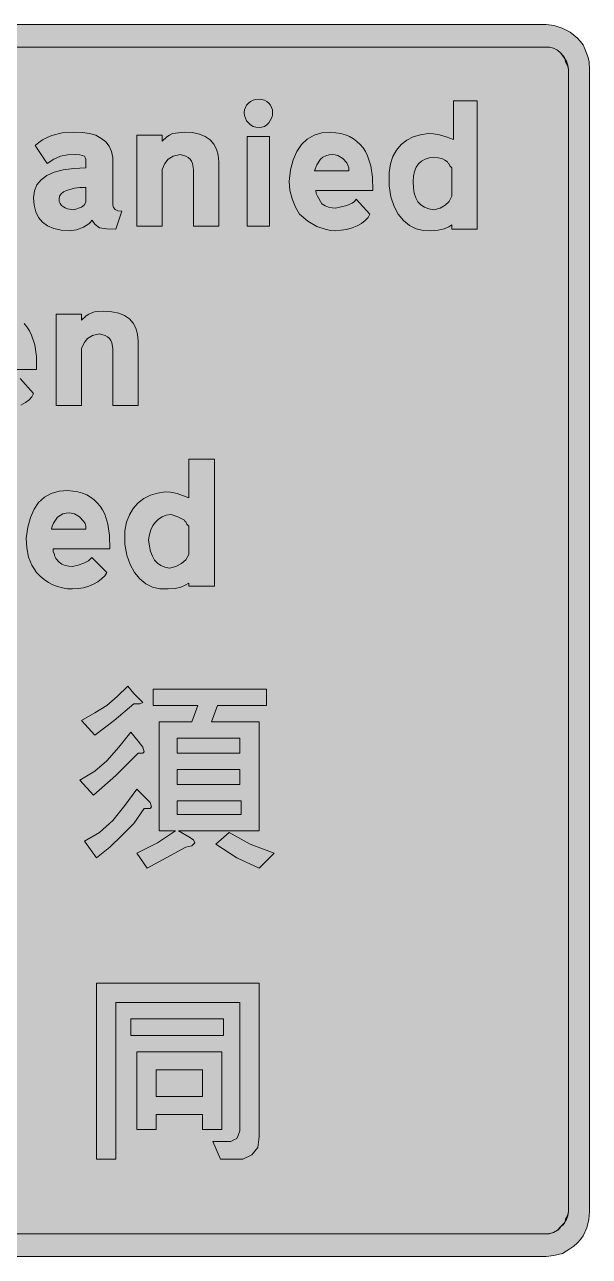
# Model space of a CAD drawing. Header units: metres. Extents: x 127 to 441, y 13 to 260.
# Drawn here: x 327.9 to 441.3, y 13 to 260.5 of the extents above; entities that cross this region are included whole.
import ezdxf

# ---------------------------------------------------------------- set-up
doc = ezdxf.new("R2010")
doc.units = ezdxf.units.M
doc.layers.add('FILL_BLACK_000000', color=7, linetype='Continuous', true_color=0x000000)
doc.layers.add('FILL_WHITE_FFFFFF', color=7, linetype='Continuous', true_color=0xffffff)

msp = doc.modelspace()

# ---------------------------------------------------------------- hatches: boundary and pattern name
at = {"layer": 'FILL_BLACK_000000', "true_color": 0x000000}
h = msp.add_hatch(color=7, dxfattribs=at)
h.dxf.hatch_style = 1
h.paths.add_polyline_path([(126.71, 253), (126.88, 253.86), (127.23, 254.76), (127.56, 255.61), (128.06, 256.37), (129.33, 257.76), (129.88, 258.38), (130.61, 258.92), (132.33, 259.86), (133.87, 260.27), (135.63, 260.46), (432.63, 260.46), (434.25, 260.29), (435.89, 259.78), (437.48, 258.94), (438.93, 257.76), (439.55, 257.08), (440.06, 256.37), (440.45, 255.61), (440.73, 254.76), (441.08, 253.86), (441.26, 253), (441.33, 251.46), (441.33, 21.96), (441.21, 20.34), (440.81, 18.7), (440.06, 17.11), (439.55, 16.36), (438.93, 15.66), (438.21, 15.04), (437.43, 14.5), (435.93, 13.56), (434.17, 13.15), (432.63, 12.96), (135.63, 12.96), (133.89, 13.13), (132.26, 13.63), (130.74, 14.48), (129.33, 15.66), (128.06, 17.05), (127.56, 17.81), (127.23, 18.66), (126.88, 19.56), (126.71, 20.42), (126.63, 21.96), (126.63, 251.46), (126.71, 253)])
h.paths.add_polyline_path([(133.79, 255.59), (133.02, 255.17), (132.37, 254.61), (131.84, 253.94), (131.45, 253.18), (131.21, 252.34), (131.13, 251.46), (131.13, 21.96), (131.17, 21.1), (131.26, 20.74), (131.43, 20.46), (131.88, 19.6), (132.33, 18.96), (133.06, 18.22), (133.87, 17.76), (134.73, 17.53), (135.63, 17.46), (432.63, 17.46), (433.35, 17.53), (434.13, 17.76), (434.91, 18.22), (435.63, 18.96), (436.24, 19.64), (436.72, 20.35), (437.02, 21.11), (437.13, 21.96), (437.13, 251.46), (436.94, 252.32), (436.53, 252.96), (436.47, 253.41), (436.31, 253.86), (435.63, 254.76), (434.91, 255.33), (434.13, 255.7), (433.35, 255.9), (432.63, 255.96), (135.63, 255.96), (134.66, 255.87), (133.79, 255.59)], flags=16)
h = msp.add_hatch(color=7, dxfattribs=at)
h.dxf.hatch_style = 1
h.paths.add_polyline_path([(377.68, 242.2), (377.52, 241.66), (376.94, 240.7), (376.54, 240.31), (376.08, 240.02), (375.58, 239.83), (375.03, 239.76), (374.38, 239.83), (373.8, 240.02), (373.29, 240.31), (372.85, 240.7), (372.5, 241.15), (372.25, 241.66), (372.09, 242.2), (372.03, 242.76), (372.09, 243.31), (372.25, 243.81), (372.5, 244.27), (372.85, 244.67), (373.29, 245), (373.8, 245.25), (374.38, 245.41), (375.03, 245.46), (375.58, 245.41), (376.08, 245.25), (376.54, 245), (376.94, 244.67), (377.27, 244.27), (377.52, 243.81), (377.68, 243.31), (377.73, 242.76), (377.68, 242.2)])
h = msp.add_hatch(color=7, dxfattribs=at)
h.dxf.hatch_style = 1
h.paths.add_polyline_path([(418.83, 245.16), (418.83, 219.36), (413.73, 219.36), (413.73, 220.26), (413.12, 219.82), (412.19, 219.43), (410.99, 219.16), (409.53, 219.06), (407.99, 219.1), (406.53, 219.45), (405.18, 220.11), (403.98, 221.08), (402.94, 222.36), (402.11, 223.95), (401.49, 225.85), (401.13, 228.06), (401.13, 228.36), (401.13, 230.16), (401.13, 230.76), (401.38, 232.46), (401.88, 233.96), (402.62, 235.26), (403.57, 236.35), (404.7, 237.23), (405.98, 237.89), (407.4, 238.34), (408.93, 238.56), (410.06, 238.5), (411.26, 238.3), (412.56, 237.93), (414.03, 237.36), (414.03, 245.16), (418.83, 245.16)])
h.paths.add_polyline_path([(413.73, 231.66), (413.32, 232.11), (413.13, 232.56), (412.98, 232.6), (412.83, 232.86), (412.32, 233.25), (411.71, 233.53), (410.97, 233.7), (410.13, 233.76), (409.17, 233.68), (408.33, 233.43), (407.61, 233.03), (407.02, 232.48), (406.55, 231.8), (406.21, 230.98), (406, 230.03), (405.93, 228.96), (405.99, 227.69), (406.16, 226.59), (406.47, 225.65), (406.91, 224.87), (407.48, 224.25), (408.21, 223.77), (409.09, 223.44), (410.13, 223.26), (411.37, 223.6), (412.38, 224.16), (413.17, 224.95), (413.73, 225.96), (413.73, 230.46), (413.73, 231.66)], flags=16)
h = msp.add_hatch(color=7, dxfattribs=at)
h.dxf.hatch_style = 1
h.paths.add_polyline_path([(344.36, 219.4), (342.93, 219.66), (342.07, 220.3), (341.43, 221.16), (341.22, 220.81), (340.85, 220.45), (339.74, 219.77), (338.35, 219.26), (336.93, 219.06), (335.24, 219.17), (333.78, 219.5), (332.54, 220.04), (331.53, 220.78), (330.74, 221.73), (330.18, 222.86), (329.84, 224.17), (329.73, 225.66), (329.9, 227.04), (330.4, 228.24), (331.23, 229.27), (332.39, 230.12), (333.88, 230.79), (335.68, 231.27), (337.8, 231.56), (340.23, 231.66), (340.23, 232.56), (340.19, 233.42), (340.1, 233.78), (339.93, 234.06), (339.03, 234.32), (338.13, 234.36), (336.52, 234.32), (335.13, 234.06), (333.78, 233.42), (332.43, 232.56), (330.03, 236.16), (330.75, 236.79), (331.54, 237.34), (332.42, 237.81), (333.37, 238.18), (335.47, 238.69), (337.83, 238.86), (339.52, 238.8), (340.98, 238.6), (342.22, 238.23), (343.23, 237.66), (344.2, 236.92), (344.88, 236.05), (345.34, 235), (345.63, 233.76), (345.63, 224.16), (345.74, 223.72), (346.08, 223.33), (346.64, 223.06), (347.43, 222.96), (346.23, 219.36), (344.36, 219.4)])
h.paths.add_polyline_path([(335.06, 224.5), (335.34, 224.14), (335.73, 223.86), (336.06, 223.64), (336.55, 223.45), (337.83, 223.26), (339.37, 223.78), (339.9, 224.19), (340.23, 224.76), (340.23, 227.76), (338.99, 227.71), (337.94, 227.57), (336.33, 227.16), (335.72, 226.88), (335.24, 226.48), (334.94, 225.98), (334.83, 225.36), (334.89, 224.91), (335.06, 224.5)], flags=16)
h = msp.add_hatch(color=7, dxfattribs=at)
h.dxf.hatch_style = 1
h.paths.add_polyline_path([(361.83, 219.96), (361.83, 230.46), (361.83, 230.76), (361.83, 231.06), (361.83, 231.36), (361.66, 232.55), (361.45, 233.02), (361.16, 233.42), (360.78, 233.75), (360.31, 234.02), (359.13, 234.36), (357.77, 234.02), (356.77, 233.42), (356.05, 232.55), (355.53, 231.36), (355.53, 231.06), (355.53, 219.96), (350.43, 219.96), (350.43, 238.26), (355.53, 238.26), (355.53, 237.06), (356.47, 237.92), (357.01, 238.28), (357.63, 238.56), (360.03, 238.86), (361.62, 238.76), (363.01, 238.47), (364.19, 237.99), (365.17, 237.32), (365.93, 236.47), (366.48, 235.44), (366.82, 234.24), (366.93, 232.86), (366.93, 232.56), (366.93, 232.26), (366.93, 219.96), (361.83, 219.96)])
h = msp.add_hatch(color=7, dxfattribs=at)
h.dxf.hatch_style = 1
h.paths.add_polyline_path([(372.63, 219.96), (372.63, 237.96), (377.13, 237.96), (377.13, 219.96), (372.63, 219.96)])
h = msp.add_hatch(color=7, dxfattribs=at)
h.dxf.hatch_style = 1
h.paths.add_polyline_path([(386.47, 226.56), (386.73, 225.96), (387.63, 224.46), (388.31, 224.07), (388.98, 223.78), (389.66, 223.62), (390.33, 223.56), (392.66, 224.12), (393.71, 224.61), (394.15, 224.95), (394.53, 225.36), (397.23, 222.36), (396.88, 221.7), (396.32, 221.08), (395.57, 220.52), (394.68, 220.03), (393.67, 219.63), (392.59, 219.32), (391.46, 219.13), (390.33, 219.06), (389.42, 219.12), (388.49, 219.28), (386.62, 219.92), (384.8, 220.96), (383.13, 222.36), (382.3, 223.81), (381.63, 225.43), (381.19, 227.17), (381.03, 228.96), (381.35, 231.28), (381.88, 233.29), (382.61, 234.99), (383.54, 236.38), (384.69, 237.47), (386.05, 238.24), (387.63, 238.71), (389.43, 238.86), (391.44, 238.58), (392.35, 238.31), (393.19, 237.96), (393.96, 237.52), (394.67, 237), (395.31, 236.4), (395.88, 235.71), (396.38, 234.94), (396.81, 234.08), (397.45, 232.11), (397.79, 229.8), (397.83, 227.16), (386.43, 227.16), (386.47, 226.56)])
h.paths.add_polyline_path([(393.03, 231.36), (393.03, 231.66), (392.86, 232.21), (392.6, 232.71), (391.83, 233.57), (390.84, 234.15), (390.29, 234.31), (389.73, 234.36), (389.06, 234.3), (388.42, 234.13), (387.83, 233.85), (387.33, 233.46), (386.62, 232.26), (386.13, 231.06), (393.03, 231.06), (393.03, 231.36)], flags=16)
h = msp.add_hatch(color=7, dxfattribs=at)
h.dxf.hatch_style = 1
h.paths.add_polyline_path([(318.97, 190.56), (319.23, 189.96), (320.13, 188.46), (320.81, 188.07), (321.48, 187.78), (322.16, 187.62), (322.83, 187.56), (324.12, 187.8), (325.27, 188.12), (326.25, 188.61), (327.03, 189.36), (329.73, 186.36), (329.38, 185.7), (328.82, 185.08), (328.07, 184.52), (327.18, 184.03), (326.17, 183.63), (325.09, 183.32), (323.96, 183.13), (322.83, 183.06), (321.92, 183.12), (320.99, 183.28), (319.12, 183.92), (317.3, 184.96), (315.63, 186.36), (314.84, 187.81), (314.28, 189.43), (313.94, 191.17), (313.83, 192.96), (314.06, 195.28), (314.51, 197.29), (315.18, 198.99), (316.08, 200.38), (317.21, 201.47), (318.56, 202.24), (320.13, 202.71), (321.93, 202.86), (323.94, 202.58), (324.85, 202.31), (325.69, 201.96), (326.46, 201.52), (327.17, 201), (327.81, 200.4), (328.38, 199.71), (328.88, 198.94), (329.31, 198.08), (329.95, 196.11), (330.29, 193.8), (330.33, 191.16), (318.93, 191.16), (318.97, 190.56)])
h.paths.add_polyline_path([(325.53, 195.36), (325.53, 195.66), (325.36, 196.21), (325.1, 196.71), (324.33, 197.57), (323.34, 198.15), (322.79, 198.31), (322.23, 198.36), (321.56, 198.3), (320.92, 198.13), (320.33, 197.85), (319.83, 197.46), (319.12, 196.26), (318.63, 195.06), (325.53, 195.06), (325.53, 195.36)], flags=16)
h = msp.add_hatch(color=7, dxfattribs=at)
h.dxf.hatch_style = 1
h.paths.add_polyline_path([(345.63, 183.96), (345.63, 194.46), (345.63, 194.76), (345.63, 195.06), (345.63, 195.36), (345.46, 196.55), (345.25, 197.02), (344.95, 197.42), (344.58, 197.75), (344.11, 198.02), (342.93, 198.36), (341.57, 198.02), (340.57, 197.42), (339.85, 196.55), (339.33, 195.36), (339.33, 195.06), (339.33, 183.96), (334.23, 183.96), (334.23, 202.26), (339.33, 202.26), (339.33, 201.06), (340.27, 201.92), (340.81, 202.28), (341.43, 202.56), (341.93, 202.73), (342.52, 202.82), (343.83, 202.86), (345.42, 202.76), (346.81, 202.47), (347.99, 201.99), (348.97, 201.32), (349.73, 200.47), (350.28, 199.44), (350.62, 198.24), (350.73, 196.86), (350.73, 196.56), (350.73, 196.26), (350.73, 183.96), (345.63, 183.96)])
h = msp.add_hatch(color=7, dxfattribs=at)
h.dxf.hatch_style = 1
h.paths.add_polyline_path([(359.28, 147.43), (358.15, 147.16), (356.73, 147.06), (355.1, 147.1), (353.6, 147.45), (352.24, 148.11), (351.03, 149.08), (349.99, 150.36), (349.14, 151.95), (348.48, 153.85), (348.03, 156.06), (348.03, 156.36), (348.03, 158.16), (348.03, 158.76), (348.38, 160.46), (348.96, 161.96), (349.75, 163.26), (350.73, 164.35), (351.88, 165.23), (353.18, 165.89), (354.6, 166.34), (356.13, 166.56), (357.22, 166.52), (358.53, 166.26), (360.93, 165.36), (360.93, 173.16), (366.03, 173.16), (366.03, 147.66), (360.93, 147.66), (360.93, 148.26), (360.19, 147.82), (359.28, 147.43)])
h.paths.add_polyline_path([(360.93, 159.66), (360.52, 160.11), (360.33, 160.56), (360.07, 160.71), (360.03, 160.86), (358.68, 161.57), (357.33, 162.06), (356.37, 161.88), (355.53, 161.56), (354.8, 161.11), (354.18, 160.52), (353.67, 159.81), (353.28, 158.98), (353, 158.03), (352.83, 156.96), (352.99, 155.69), (353.23, 154.59), (353.58, 153.65), (354.03, 152.87), (354.59, 152.25), (355.28, 151.77), (356.09, 151.44), (357.03, 151.26), (358.31, 151.6), (359.43, 152.16), (360.32, 152.95), (360.93, 153.96), (360.93, 158.46), (360.93, 159.66)], flags=16)
h = msp.add_hatch(color=7, dxfattribs=at)
h.dxf.hatch_style = 1
h.paths.add_polyline_path([(333.67, 154.56), (333.93, 153.96), (333.99, 153.56), (334.16, 153.21), (334.83, 152.46), (335.38, 152.07), (336.07, 151.78), (336.81, 151.62), (337.53, 151.56), (338.69, 151.84), (339.82, 152.23), (340.78, 152.74), (341.43, 153.36), (344.43, 150.36), (344, 149.7), (343.39, 149.08), (342.64, 148.52), (341.77, 148.03), (340.79, 147.63), (339.75, 147.32), (338.65, 147.13), (337.53, 147.06), (336.52, 147.12), (335.52, 147.28), (334.54, 147.55), (333.59, 147.92), (332.69, 148.39), (331.83, 148.96), (331.05, 149.62), (330.33, 150.36), (329.37, 151.82), (328.72, 153.47), (328.35, 155.3), (328.23, 157.26), (328.55, 159.48), (329.08, 161.42), (329.81, 163.07), (330.74, 164.42), (331.89, 165.48), (333.25, 166.25), (334.83, 166.71), (336.63, 166.86), (338.64, 166.58), (339.55, 166.31), (340.39, 165.96), (341.16, 165.52), (341.87, 165), (342.51, 164.4), (343.08, 163.71), (343.58, 162.94), (344.01, 162.08), (344.65, 160.11), (344.99, 157.8), (345.03, 155.16), (333.63, 155.16), (333.67, 154.56)])
h.paths.add_polyline_path([(340.23, 159.36), (340.23, 159.66), (340.05, 160.21), (339.76, 160.71), (338.92, 161.57), (337.91, 162.15), (336.93, 162.36), (336.26, 162.3), (335.62, 162.13), (335.03, 161.85), (334.53, 161.46), (333.71, 160.26), (333.43, 159.69), (333.33, 159.06), (340.23, 159.06), (340.23, 159.36)], flags=16)
h = msp.add_hatch(color=7, dxfattribs=at)
h.dxf.hatch_style = 1
h.paths.add_polyline_path([(342.03, 122.16), (344.43, 123.66), (346.53, 125.46), (348.63, 127.56), (349.83, 126.06), (351.03, 124.86), (351.63, 124.26), (351.03, 123.96), (349.83, 123.96), (345.93, 120.66), (342.03, 117.66), (339.33, 120.66), (342.03, 122.16)])
h = msp.add_hatch(color=7, dxfattribs=at)
h.dxf.hatch_style = 1
h.paths.add_polyline_path([(354.93, 120.36), (361.53, 120.36), (362.73, 123.66), (353.73, 123.66), (353.73, 126.96), (376.53, 126.96), (376.53, 123.66), (366.63, 123.66), (365.43, 120.36), (375.03, 120.36), (375.03, 98.46), (358.83, 98.46), (360.93, 97.26), (361.83, 96.66), (362.13, 96.06), (361.53, 95.46), (360.33, 95.16), (352.53, 90.96), (350.43, 93.96), (354.63, 96.06), (358.23, 98.46), (354.93, 98.46), (354.93, 120.36)])
h.paths.add_polyline_path([(358.53, 101.76), (371.43, 101.76), (371.43, 104.46), (358.53, 104.46), (358.53, 101.76)], flags=16)
h.paths.add_polyline_path([(358.53, 110.76), (358.53, 107.76), (371.13, 107.76), (371.13, 110.76), (358.53, 110.76)], flags=16)
h.paths.add_polyline_path([(371.13, 117.06), (358.53, 117.06), (358.53, 114.06), (371.13, 114.06), (371.13, 117.06)], flags=16)
h = msp.add_hatch(color=7, dxfattribs=at)
h.dxf.hatch_style = 1
h.paths.add_polyline_path([(342.03, 110.46), (344.43, 112.56), (346.83, 115.26), (349.23, 118.26), (350.73, 116.46), (351.63, 115.26), (351.93, 114.36), (351.63, 114.06), (350.73, 114.06), (346.23, 109.56), (341.73, 105.66), (339.03, 108.66), (342.03, 110.46)])
h = msp.add_hatch(color=7, dxfattribs=at)
h.dxf.hatch_style = 1
h.paths.add_polyline_path([(342.93, 98.16), (345.63, 100.56), (348.03, 103.56), (350.43, 106.86), (351.93, 105.36), (353.13, 104.16), (353.43, 103.26), (353.13, 102.96), (351.93, 102.96), (349.83, 99.96), (347.43, 97.56), (345.03, 95.16), (342.33, 93.06), (339.93, 96.36), (342.93, 98.16)])
h = msp.add_hatch(color=7, dxfattribs=at)
h.dxf.hatch_style = 1
h.paths.add_polyline_path([(373.23, 95.76), (378.03, 93.96), (375.03, 90.96), (370.53, 93.06), (366.33, 95.76), (369.03, 98.16), (373.23, 95.76)])
h = msp.add_hatch(color=7, dxfattribs=at)
h.dxf.hatch_style = 1
h.paths.add_polyline_path([(342.33, 67.86), (375.03, 67.86), (375.03, 36.96), (374.73, 34.86), (373.53, 33.36), (371.73, 32.46), (369.03, 32.46), (367.23, 32.46), (365.73, 36.06), (369.33, 36.06), (369.93, 36.36), (370.53, 36.66), (370.83, 37.26), (371.13, 38.16), (371.13, 63.96), (346.23, 63.96), (346.23, 32.46), (342.33, 32.46), (342.33, 67.86)])
h = msp.add_hatch(color=7, dxfattribs=at)
h.dxf.hatch_style = 1
h.paths.add_polyline_path([(367.83, 60.66), (367.83, 57.36), (349.23, 57.36), (349.23, 60.66), (367.83, 60.66)])
h = msp.add_hatch(color=7, dxfattribs=at)
h.dxf.hatch_style = 1
h.paths.add_polyline_path([(367.53, 54.06), (367.53, 38.46), (363.63, 38.46), (363.63, 41.46), (354.33, 41.46), (354.33, 38.46), (350.43, 38.46), (350.43, 54.06), (367.53, 54.06)])
h.paths.add_polyline_path([(363.63, 50.46), (354.33, 50.46), (354.33, 45.06), (363.63, 45.06), (363.63, 50.46)], flags=16)
at = {"layer": 'FILL_WHITE_FFFFFF', "true_color": 0xffffff}
h = msp.add_hatch(color=7, dxfattribs=at)
h.dxf.hatch_style = 1
h.paths.add_polyline_path([(432.63, 255.96), (433.35, 255.9), (434.13, 255.7), (434.91, 255.33), (435.63, 254.76), (436.72, 253.11), (437.02, 252.31), (437.13, 251.46), (437.13, 21.96), (436.94, 21.1), (436.53, 20.46), (436.47, 20.01), (436.31, 19.6), (436.02, 19.24), (435.63, 18.96), (435.35, 18.56), (434.99, 18.25), (434.13, 17.76), (433.27, 17.5), (432.63, 17.46), (135.63, 17.46), (134.73, 17.53), (133.87, 17.76), (133.06, 18.22), (132.33, 18.96), (131.76, 19.64), (131.39, 20.35), (131.19, 21.11), (131.13, 21.96), (131.13, 251.46), (131.19, 252.31), (131.39, 253.11), (131.76, 253.91), (132.33, 254.76), (133.06, 255.33), (133.87, 255.7), (134.73, 255.9), (135.63, 255.96), (432.63, 255.96)])

# ---------------------------------------------------------------- linework, layer by layer
at = {"layer": 'FILL_BLACK_000000', "lineweight": 0, "true_color": 0x000000}
for points in [[(135.63, 260.46), (432.63, 260.46), (434.25, 260.29), (435.89, 259.78), (437.48, 258.94), (438.93, 257.76), (439.55, 257.08), (440.06, 256.37), (440.45, 255.61), (440.73, 254.76), (441.08, 253.86), (441.26, 253), (441.33, 251.46), (441.33, 21.96), (441.21, 20.34), (440.81, 18.7), (440.06, 17.11), (439.55, 16.36), (438.93, 15.66), (438.21, 15.04), (437.43, 14.5), (435.93, 13.56), (434.17, 13.15), (432.63, 12.96), (135.63, 12.96)], [(135.63, 17.46), (432.63, 17.46), (433.35, 17.53), (434.13, 17.76), (434.91, 18.22), (435.63, 18.96), (436.24, 19.64), (436.72, 20.35), (437.02, 21.11), (437.13, 21.96), (437.13, 251.46), (436.94, 252.32), (436.53, 252.96), (436.47, 253.41), (436.31, 253.86), (435.63, 254.76), (434.91, 255.33), (434.13, 255.7), (433.35, 255.9), (432.63, 255.96), (135.63, 255.96)], [(327.81, 200.4), (328.38, 199.71), (328.88, 198.94), (329.31, 198.08), (329.95, 196.11), (330.29, 193.8), (330.33, 191.16), (318.93, 191.16)], [(327.03, 189.36), (329.73, 186.36), (329.38, 185.7), (328.82, 185.08), (328.07, 184.52), (327.18, 184.03)]]:
    msp.add_lwpolyline(points, dxfattribs=at)
for points in [[(377.68, 242.2), (377.52, 241.66), (376.94, 240.7), (376.54, 240.31), (376.08, 240.02), (375.58, 239.83), (375.03, 239.76), (374.38, 239.83), (373.8, 240.02), (373.29, 240.31), (372.85, 240.7), (372.5, 241.15), (372.25, 241.66), (372.09, 242.2), (372.03, 242.76), (372.09, 243.31), (372.25, 243.81), (372.5, 244.27), (372.85, 244.67), (373.29, 245), (373.8, 245.25), (374.38, 245.41), (375.03, 245.46), (375.58, 245.41), (376.08, 245.25), (376.54, 245), (376.94, 244.67), (377.27, 244.27), (377.52, 243.81), (377.68, 243.31), (377.73, 242.76)], [(418.83, 245.16), (418.83, 219.36), (413.73, 219.36), (413.73, 220.26), (413.12, 219.82), (412.19, 219.43), (410.99, 219.16), (409.53, 219.06), (407.99, 219.1), (406.53, 219.45), (405.18, 220.11), (403.98, 221.08), (402.94, 222.36), (402.11, 223.95), (401.49, 225.85), (401.13, 228.06), (401.13, 228.36), (401.13, 230.16), (401.13, 230.76), (401.38, 232.46), (401.88, 233.96), (402.62, 235.26), (403.57, 236.35), (404.7, 237.23), (405.98, 237.89), (407.4, 238.34), (408.93, 238.56), (410.06, 238.5), (411.26, 238.3), (412.56, 237.93), (414.03, 237.36), (414.03, 245.16)], [(344.36, 219.4), (342.93, 219.66), (342.07, 220.3), (341.43, 221.16), (341.22, 220.81), (340.85, 220.45), (339.74, 219.77), (338.35, 219.26), (336.93, 219.06), (335.24, 219.17), (333.78, 219.5), (332.54, 220.04), (331.53, 220.78), (330.74, 221.73), (330.18, 222.86), (329.84, 224.17), (329.73, 225.66), (329.9, 227.04), (330.4, 228.24), (331.23, 229.27), (332.39, 230.12), (333.88, 230.79), (335.68, 231.27), (337.8, 231.56), (340.23, 231.66), (340.23, 232.56), (340.19, 233.42), (340.1, 233.78), (339.93, 234.06), (339.03, 234.32), (338.13, 234.36), (336.52, 234.32), (335.13, 234.06), (333.78, 233.42), (332.43, 232.56), (330.03, 236.16), (330.75, 236.79), (331.54, 237.34), (332.42, 237.81), (333.37, 238.18), (335.47, 238.69), (337.83, 238.86), (339.52, 238.8), (340.98, 238.6), (342.22, 238.23), (343.23, 237.66), (344.2, 236.92), (344.88, 236.05), (345.34, 235), (345.63, 233.76), (345.63, 224.16), (345.74, 223.72), (346.08, 223.33), (346.64, 223.06), (347.43, 222.96), (346.23, 219.36)], [(361.83, 219.96), (361.83, 230.46), (361.83, 230.76), (361.83, 231.06), (361.83, 231.36), (361.66, 232.55), (361.45, 233.02), (361.16, 233.42), (360.78, 233.75), (360.31, 234.02), (359.13, 234.36), (357.77, 234.02), (356.77, 233.42), (356.05, 232.55), (355.53, 231.36), (355.53, 231.06), (355.53, 219.96), (350.43, 219.96), (350.43, 238.26), (355.53, 238.26), (355.53, 237.06), (356.47, 237.92), (357.01, 238.28), (357.63, 238.56), (360.03, 238.86), (361.62, 238.76), (363.01, 238.47), (364.19, 237.99), (365.17, 237.32), (365.93, 236.47), (366.48, 235.44), (366.82, 234.24), (366.93, 232.86), (366.93, 232.56), (366.93, 232.26), (366.93, 219.96)], [(372.63, 219.96), (372.63, 237.96), (377.13, 237.96), (377.13, 219.96)], [(386.47, 226.56), (386.73, 225.96), (387.63, 224.46), (388.31, 224.07), (388.98, 223.78), (389.66, 223.62), (390.33, 223.56), (392.66, 224.12), (393.71, 224.61), (394.15, 224.95), (394.53, 225.36), (397.23, 222.36), (396.88, 221.7), (396.32, 221.08), (395.57, 220.52), (394.68, 220.03), (393.67, 219.63), (392.59, 219.32), (391.46, 219.13), (390.33, 219.06), (389.42, 219.12), (388.49, 219.28), (386.62, 219.92), (384.8, 220.96), (383.13, 222.36), (382.3, 223.81), (381.63, 225.43), (381.19, 227.17), (381.03, 228.96), (381.35, 231.28), (381.88, 233.29), (382.61, 234.99), (383.54, 236.38), (384.69, 237.47), (386.05, 238.24), (387.63, 238.71), (389.43, 238.86), (391.44, 238.58), (392.35, 238.31), (393.19, 237.96), (393.96, 237.52), (394.67, 237), (395.31, 236.4), (395.88, 235.71), (396.38, 234.94), (396.81, 234.08), (397.45, 232.11), (397.79, 229.8), (397.83, 227.16), (386.43, 227.16)], [(393.03, 231.36), (393.03, 231.66), (392.86, 232.21), (392.6, 232.71), (391.83, 233.57), (390.84, 234.15), (390.29, 234.31), (389.73, 234.36), (389.06, 234.3), (388.42, 234.13), (387.83, 233.85), (387.33, 233.46), (386.62, 232.26), (386.13, 231.06), (393.03, 231.06)], [(413.73, 231.66), (413.32, 232.11), (413.13, 232.56), (412.98, 232.6), (412.83, 232.86), (412.32, 233.25), (411.71, 233.53), (410.97, 233.7), (410.13, 233.76), (409.17, 233.68), (408.33, 233.43), (407.61, 233.03), (407.02, 232.48), (406.55, 231.8), (406.21, 230.98), (406, 230.03), (405.93, 228.96), (405.99, 227.69), (406.16, 226.59), (406.47, 225.65), (406.91, 224.87), (407.48, 224.25), (408.21, 223.77), (409.09, 223.44), (410.13, 223.26), (411.37, 223.6), (412.38, 224.16), (413.17, 224.95), (413.73, 225.96), (413.73, 230.46)], [(335.06, 224.5), (335.34, 224.14), (335.73, 223.86), (336.06, 223.64), (336.55, 223.45), (337.83, 223.26), (339.37, 223.78), (339.9, 224.19), (340.23, 224.76), (340.23, 227.76), (338.99, 227.71), (337.94, 227.57), (336.33, 227.16), (335.72, 226.88), (335.24, 226.48), (334.94, 225.98), (334.83, 225.36), (334.89, 224.91)], [(345.63, 183.96), (345.63, 194.46), (345.63, 194.76), (345.63, 195.06), (345.63, 195.36), (345.46, 196.55), (345.25, 197.02), (344.95, 197.42), (344.58, 197.75), (344.11, 198.02), (342.93, 198.36), (341.57, 198.02), (340.57, 197.42), (339.85, 196.55), (339.33, 195.36), (339.33, 195.06), (339.33, 183.96), (334.23, 183.96), (334.23, 202.26), (339.33, 202.26), (339.33, 201.06), (340.27, 201.92), (340.81, 202.28), (341.43, 202.56), (341.93, 202.73), (342.52, 202.82), (343.83, 202.86), (345.42, 202.76), (346.81, 202.47), (347.99, 201.99), (348.97, 201.32), (349.73, 200.47), (350.28, 199.44), (350.62, 198.24), (350.73, 196.86), (350.73, 196.56), (350.73, 196.26), (350.73, 183.96)], [(359.28, 147.43), (358.15, 147.16), (356.73, 147.06), (355.1, 147.1), (353.6, 147.45), (352.24, 148.11), (351.03, 149.08), (349.99, 150.36), (349.14, 151.95), (348.48, 153.85), (348.03, 156.06), (348.03, 156.36), (348.03, 158.16), (348.03, 158.76), (348.38, 160.46), (348.96, 161.96), (349.75, 163.26), (350.73, 164.35), (351.88, 165.23), (353.18, 165.89), (354.6, 166.34), (356.13, 166.56), (357.22, 166.52), (358.53, 166.26), (360.93, 165.36), (360.93, 173.16), (366.03, 173.16), (366.03, 147.66), (360.93, 147.66), (360.93, 148.26), (360.19, 147.82)], [(333.67, 154.56), (333.93, 153.96), (333.99, 153.56), (334.16, 153.21), (334.83, 152.46), (335.38, 152.07), (336.07, 151.78), (336.81, 151.62), (337.53, 151.56), (338.69, 151.84), (339.82, 152.23), (340.78, 152.74), (341.43, 153.36), (344.43, 150.36), (344, 149.7), (343.39, 149.08), (342.64, 148.52), (341.77, 148.03), (340.79, 147.63), (339.75, 147.32), (338.65, 147.13), (337.53, 147.06), (336.52, 147.12), (335.52, 147.28), (334.54, 147.55), (333.59, 147.92), (332.69, 148.39), (331.83, 148.96), (331.05, 149.62), (330.33, 150.36), (329.37, 151.82), (328.72, 153.47), (328.35, 155.3), (328.23, 157.26), (328.55, 159.48), (329.08, 161.42), (329.81, 163.07), (330.74, 164.42), (331.89, 165.48), (333.25, 166.25), (334.83, 166.71), (336.63, 166.86), (338.64, 166.58), (339.55, 166.31), (340.39, 165.96), (341.16, 165.52), (341.87, 165), (342.51, 164.4), (343.08, 163.71), (343.58, 162.94), (344.01, 162.08), (344.65, 160.11), (344.99, 157.8), (345.03, 155.16), (333.63, 155.16)], [(340.23, 159.36), (340.23, 159.66), (340.05, 160.21), (339.76, 160.71), (338.92, 161.57), (337.91, 162.15), (336.93, 162.36), (336.26, 162.3), (335.62, 162.13), (335.03, 161.85), (334.53, 161.46), (333.71, 160.26), (333.43, 159.69), (333.33, 159.06), (340.23, 159.06)], [(360.93, 159.66), (360.52, 160.11), (360.33, 160.56), (360.07, 160.71), (360.03, 160.86), (358.68, 161.57), (357.33, 162.06), (356.37, 161.88), (355.53, 161.56), (354.8, 161.11), (354.18, 160.52), (353.67, 159.81), (353.28, 158.98), (353, 158.03), (352.83, 156.96), (352.99, 155.69), (353.23, 154.59), (353.58, 153.65), (354.03, 152.87), (354.59, 152.25), (355.28, 151.77), (356.09, 151.44), (357.03, 151.26), (358.31, 151.6), (359.43, 152.16), (360.32, 152.95), (360.93, 153.96), (360.93, 158.46)], [(342.03, 122.16), (344.43, 123.66), (346.53, 125.46), (348.63, 127.56), (349.83, 126.06), (351.03, 124.86), (351.63, 124.26), (351.03, 123.96), (349.83, 123.96), (345.93, 120.66), (342.03, 117.66), (339.33, 120.66)], [(354.93, 120.36), (361.53, 120.36), (362.73, 123.66), (353.73, 123.66), (353.73, 126.96), (376.53, 126.96), (376.53, 123.66), (366.63, 123.66), (365.43, 120.36), (375.03, 120.36), (375.03, 98.46), (358.83, 98.46), (360.93, 97.26), (361.83, 96.66), (362.13, 96.06), (361.53, 95.46), (360.33, 95.16), (352.53, 90.96), (350.43, 93.96), (354.63, 96.06), (358.23, 98.46), (354.93, 98.46)], [(342.03, 110.46), (344.43, 112.56), (346.83, 115.26), (349.23, 118.26), (350.73, 116.46), (351.63, 115.26), (351.93, 114.36), (351.63, 114.06), (350.73, 114.06), (346.23, 109.56), (341.73, 105.66), (339.03, 108.66)], [(371.13, 117.06), (358.53, 117.06), (358.53, 114.06), (371.13, 114.06)], [(358.53, 110.76), (358.53, 107.76), (371.13, 107.76), (371.13, 110.76)], [(342.93, 98.16), (345.63, 100.56), (348.03, 103.56), (350.43, 106.86), (351.93, 105.36), (353.13, 104.16), (353.43, 103.26), (353.13, 102.96), (351.93, 102.96), (349.83, 99.96), (347.43, 97.56), (345.03, 95.16), (342.33, 93.06), (339.93, 96.36)], [(358.53, 101.76), (371.43, 101.76), (371.43, 104.46), (358.53, 104.46)], [(373.23, 95.76), (378.03, 93.96), (375.03, 90.96), (370.53, 93.06), (366.33, 95.76), (369.03, 98.16)], [(342.33, 67.86), (375.03, 67.86), (375.03, 36.96), (374.73, 34.86), (373.53, 33.36), (371.73, 32.46), (369.03, 32.46), (367.23, 32.46), (365.73, 36.06), (369.33, 36.06), (369.93, 36.36), (370.53, 36.66), (370.83, 37.26), (371.13, 38.16), (371.13, 63.96), (346.23, 63.96), (346.23, 32.46), (342.33, 32.46)], [(367.83, 60.66), (367.83, 57.36), (349.23, 57.36), (349.23, 60.66)], [(367.53, 54.06), (367.53, 38.46), (363.63, 38.46), (363.63, 41.46), (354.33, 41.46), (354.33, 38.46), (350.43, 38.46), (350.43, 54.06)], [(363.63, 50.46), (354.33, 50.46), (354.33, 45.06), (363.63, 45.06)]]:
    msp.add_lwpolyline(points, close=True, dxfattribs=at)
at = {"layer": 'FILL_WHITE_FFFFFF', "lineweight": 0, "true_color": 0xffffff}
msp.add_lwpolyline([(135.63, 255.96), (432.63, 255.96), (433.35, 255.9), (434.13, 255.7), (434.91, 255.33), (435.63, 254.76), (436.72, 253.11), (437.02, 252.31), (437.13, 251.46), (437.13, 21.96), (436.94, 21.1), (436.53, 20.46), (436.47, 20.01), (436.31, 19.6), (436.02, 19.24), (435.63, 18.96), (435.35, 18.56), (434.99, 18.25), (434.13, 17.76), (433.27, 17.5), (432.63, 17.46), (135.63, 17.46)], dxfattribs=at)

doc.saveas('drawing.dxf')
